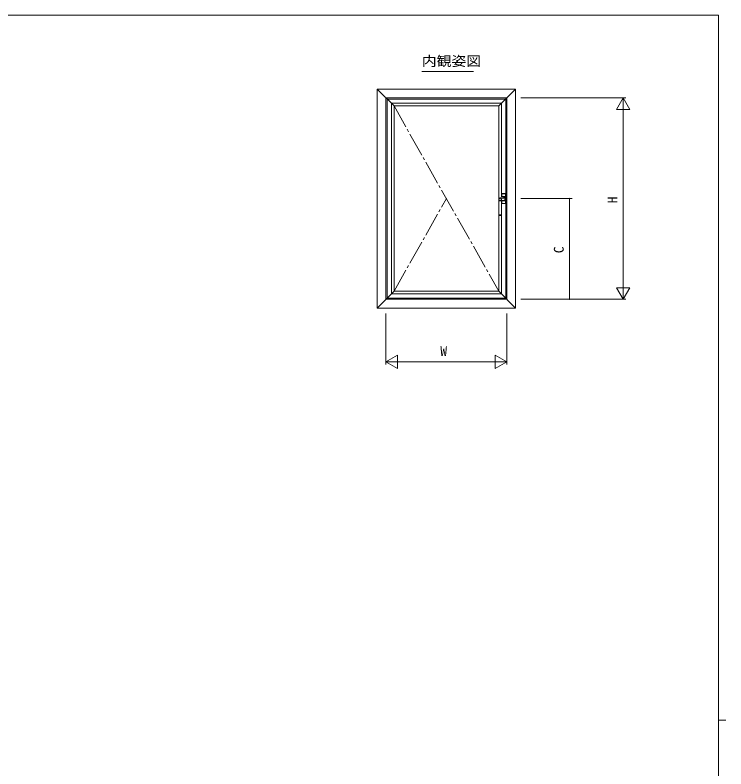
# Model space of a CAD drawing. Units: millimetres on the paper. Extents: x -420 to 373, y -297 to 267.
# Drawn here: x 90.6 to 355.1, y -16.3 to 264.4 of the extents above; entities that cross this region are included whole.
import ezdxf
from ezdxf.enums import TextEntityAlignment as Align

# ---------------------------------------------------------------- set-up
doc = ezdxf.new("R2010")
doc.units = ezdxf.units.MM
doc.linetypes.add('CHAIN2', pattern=[12, 9, -1, 1, -1])
for name, color, linetype, lineweight in [('0-1_YKK_ZWAK', 7, 'Continuous', 9), ('0-3_YKK_12', 2, 'Continuous', 9), ('0-4_YKK_D', 6, 'Continuous', 9), ('0-5_YKK_A1', 4, 'Continuous', 9)]:
    doc.layers.add(name, color=color, linetype=linetype, lineweight=lineweight)
doc.layers.add('0-2_USER1', color=3, linetype='Continuous')
doc.styles.add('ＭＳ ゴシック', font='')
doc.styles.get('ＭＳ ゴシック').set_extended_font_data('MS Gothic')

msp = doc.modelspace()

# ---------------------------------------------------------------- linework, layer by layer
at = {"layer": '0-1_YKK_ZWAK'}
for p, q in [((352.3, 264.4), (-417.7, 264.4)), ((352.3, 264.4), (352.3, -260.6)), ((352.3, 1.9), (355.1, 1.9))]:
    msp.add_line(p, q, dxfattribs=at)
at = {"layer": '0-3_YKK_12'}
msp.add_line((241.968, 243.341), (261.168, 243.341), dxfattribs=at)
at = {"layer": '0-4_YKK_D'}
for p, q in [((278.844, 233.562), (317.844, 233.562)), ((316.844, 233.562), (314.344, 229.232)), ((316.844, 233.562), (319.344, 229.232)), ((316.844, 233.562), (316.844, 224.902)), ((314.344, 229.232), (319.344, 229.232)), ((316.844, 163.562), (316.844, 228.562)), ((278.844, 196.062), (297.844, 196.062)), ((296.844, 158.562), (296.844, 196.062)), ((316.844, 158.562), (316.844, 167.222)), ((316.844, 158.562), (314.344, 162.892)), ((319.344, 162.892), (314.344, 162.892)), ((316.844, 158.562), (319.344, 162.892)), ((278.844, 158.562), (297.844, 158.562)), ((278.844, 158.562), (317.844, 158.562)), ((228.594, 153.312), (228.594, 134.312)), ((273.594, 153.312), (273.594, 134.312)), ((228.594, 135.312), (232.924, 137.812)), ((232.924, 132.812), (232.924, 137.812)), ((273.594, 135.312), (269.264, 137.812)), ((269.264, 137.812), (269.264, 132.812)), ((228.594, 135.312), (232.924, 132.812)), ((228.594, 135.312), (237.254, 135.312)), ((233.594, 135.312), (268.594, 135.312)), ((273.594, 135.312), (264.934, 135.312)), ((273.594, 135.312), (269.264, 132.812))]:
    msp.add_line(p, q, dxfattribs=at)
for centre, start, end in [((296.844, 196.062), 90, 270), ((296.844, 196.062), 270, 90), ((296.844, 158.562), 90, 270), ((296.844, 158.562), 270, 90)]:
    msp.add_arc(centre, 0.106, start, end, dxfattribs=at)
at = {"layer": '0-5_YKK_A1'}
for p, q in [((225.344, 236.812), (231.594, 230.562)), ((270.594, 230.562), (276.844, 236.812)), ((271.084, 196.32), (271.699, 196.55)), ((271.684, 197.162), (271.684, 197.837)), ((271.684, 197.162), (271.698, 197.162)), ((271.684, 197.012), (271.684, 197.112)), ((271.684, 197.112), (271.698, 197.112)), ((271.684, 197.012), (271.698, 197.012)), ((271.684, 196.837), (271.684, 196.962)), ((271.684, 196.962), (271.698, 196.962)), ((271.684, 196.837), (271.702, 196.837)), ((271.696, 196.806), (271.684, 196.812)), ((271.684, 196.545), (271.684, 196.812)), ((271.704, 196.887), (271.704, 197.837)), ((271.709, 196.837), (271.709, 196.812)), ((271.727, 196.812), (271.709, 196.812)), ((271.727, 196.812), (271.777, 196.812)), ((271.759, 197.912), (273.009, 197.912)), ((271.759, 197.896), (273.009, 197.896)), ((271.771, 196.812), (271.771, 196.811)), ((271.771, 196.811), (271.796, 196.811)), ((271.771, 196.805), (272.998, 196.805)), ((272.992, 196.812), (271.777, 196.812)), ((271.796, 196.811), (271.796, 196.812)), ((271.796, 196.811), (271.8, 196.809)), ((271.864, 196.637), (272.384, 196.637)), ((272.893, 196.808), (271.875, 196.808)), ((272.972, 196.811), (272.968, 196.809)), ((272.972, 196.812), (272.972, 196.811)), ((272.972, 196.811), (272.997, 196.811)), ((272.992, 196.837), (273.067, 196.837)), ((272.992, 196.812), (273.042, 196.812)), ((272.997, 196.811), (272.999, 196.812)), ((272.997, 196.811), (272.997, 196.812)), ((273.064, 196.887), (273.064, 197.837)), ((273.067, 196.837), (273.084, 196.837)), ((273.084, 197.162), (273.071, 197.162)), ((273.084, 197.112), (273.071, 197.112)), ((273.084, 197.012), (273.071, 197.012)), ((273.084, 196.962), (273.071, 196.962)), ((273.084, 197.162), (273.084, 197.837)), ((273.084, 197.012), (273.084, 197.112)), ((273.084, 196.837), (273.084, 196.962)), ((273.084, 195.312), (273.084, 196.812)), ((270.552, 196.043), (270.552, 195.312)), ((270.552, 195.312), (271.529, 195.312)), ((270.552, 191.103), (270.552, 195.287)), ((270.555, 195.287), (270.552, 195.287)), ((270.552, 195.287), (270.552, 195.287)), ((270.566, 195.29), (270.555, 195.287)), ((270.594, 195.29), (270.594, 195.312)), ((270.616, 195.312), (270.616, 195.905)), ((270.616, 190.141), (270.616, 195.291)), ((271.502, 195.291), (270.666, 195.291)), ((271.604, 196.062), (271.552, 196.009)), ((271.552, 195.317), (271.552, 196.009)), ((271.552, 190.141), (271.552, 195.291)), ((271.591, 195.316), (271.577, 195.32)), ((271.591, 195.315), (272.584, 195.487)), ((271.591, 195.316), (271.591, 195.29)), ((271.591, 195.316), (271.591, 195.316)), ((271.594, 195.29), (271.594, 195.316)), ((271.602, 195.325), (271.604, 195.325)), ((272.384, 196.246), (271.604, 196.062)), ((271.604, 196.062), (271.604, 195.325)), ((271.604, 195.325), (272.581, 195.503)), ((271.616, 195.287), (271.616, 191.103)), ((271.616, 195.287), (271.616, 195.287)), ((271.684, 195.312), (271.684, 195.331)), ((271.696, 195.318), (271.684, 195.312)), ((271.684, 195.287), (271.702, 195.287)), ((271.684, 195.287), (271.684, 195.162)), ((271.684, 195.162), (271.698, 195.162)), ((271.684, 195.112), (271.698, 195.112)), ((271.684, 195.112), (271.684, 195.012)), ((271.684, 195.012), (271.698, 195.012)), ((271.684, 194.962), (271.698, 194.962)), ((271.684, 194.962), (271.684, 194.287)), ((271.704, 195.237), (271.704, 194.287)), ((271.709, 195.287), (271.709, 195.312)), ((271.727, 195.312), (271.709, 195.312)), ((271.727, 195.312), (271.777, 195.312)), ((271.759, 194.229), (273.009, 194.229)), ((271.759, 194.212), (273.009, 194.212)), ((271.771, 195.319), (272.998, 195.319)), ((271.771, 195.313), (271.796, 195.313)), ((271.771, 195.312), (271.771, 195.313)), ((272.992, 195.312), (271.777, 195.312)), ((271.796, 195.313), (271.8, 195.315)), ((271.796, 195.313), (271.796, 195.312)), ((272.893, 195.316), (271.875, 195.316)), ((272.944, 195.696), (272.944, 196.322)), ((272.959, 196.42), (272.959, 195.691)), ((272.972, 195.313), (272.968, 195.315)), ((272.972, 195.313), (272.997, 195.313)), ((272.972, 195.312), (272.972, 195.313)), ((272.992, 195.312), (273.042, 195.312)), ((272.992, 195.287), (273.067, 195.287)), ((272.997, 195.313), (272.999, 195.312)), ((272.997, 195.313), (272.997, 195.312)), ((273.064, 195.237), (273.064, 194.287)), ((273.067, 195.287), (273.084, 195.287)), ((273.084, 195.162), (273.071, 195.162)), ((273.084, 195.112), (273.071, 195.112)), ((273.084, 195.012), (273.071, 195.012)), ((273.084, 194.962), (273.071, 194.962)), ((273.084, 195.287), (273.084, 195.162)), ((273.084, 195.112), (273.084, 195.012)), ((273.084, 194.962), (273.084, 194.287)), ((270.552, 191.103), (270.552, 191.103)), ((270.552, 190.08), (270.552, 191.051)), ((270.552, 191.051), (270.552, 191.051)), ((271.616, 191.103), (271.616, 191.103)), ((271.616, 191.051), (271.616, 190.08)), ((271.616, 191.051), (271.616, 191.051)), ((271.612, 190.051), (271.611, 190.049)), ((225.344, 155.312), (231.594, 161.562)), ((270.594, 161.562), (276.844, 155.312))]:
    msp.add_line(p, q, dxfattribs=at)
at = {"layer": '0-5_YKK_A1', "linetype": 'CHAIN2'}
for p, q in [((231.594, 230.562), (270.594, 161.562)), ((231.594, 161.562), (251.094, 196.062))]:
    msp.add_line(p, q, dxfattribs=at)
at = {"layer": '0-5_YKK_A1'}
for points in [[(225.344, 155.312), (276.844, 155.312), (276.844, 236.812), (225.344, 236.812)], [(228.594, 233.562), (228.594, 158.562), (273.594, 158.562), (273.594, 233.562)], [(229.044, 159.012), (273.144, 159.012), (273.144, 233.112), (229.044, 233.112)]]:
    msp.add_lwpolyline(points, close=True, dxfattribs=at)
for points in [[(276.844, 158.562), (276.844, 236.812), (228.594, 236.812)], [(271.594, 196.511), (271.594, 231.562), (230.594, 231.562), (230.594, 160.562)], [(270.594, 196.109), (270.594, 230.562), (231.594, 230.562), (231.594, 161.562)], [(271.771, 196.811), (271.769, 196.812), (271.684, 196.812)], [(271.771, 196.805), (271.756, 196.805), (271.742, 196.805), (271.73, 196.805), (271.718, 196.805), (271.709, 196.806), (271.702, 196.806), (271.697, 196.806), (271.696, 196.806)], [(271.791, 196.605), (271.753, 196.576), (271.699, 196.55)], [(271.702, 196.837), (271.777, 196.837), (272.992, 196.837)], [(271.8, 196.809), (271.802, 196.809), (271.806, 196.809), (271.814, 196.808), (271.823, 196.808), (271.834, 196.808), (271.847, 196.808), (271.861, 196.808), (271.875, 196.808)], [(272.893, 196.808), (272.908, 196.808), (272.921, 196.808), (272.934, 196.808), (272.945, 196.808), (272.955, 196.808), (272.962, 196.809), (272.966, 196.809), (272.968, 196.809)], [(273.073, 196.806), (273.071, 196.806), (273.066, 196.806), (273.059, 196.806), (273.05, 196.805), (273.039, 196.805), (273.026, 196.805), (273.012, 196.805), (272.998, 196.805)], [(273.073, 196.806), (273.084, 196.812), (272.999, 196.812)], [(273.059, 196.837), (273.059, 196.812), (273.042, 196.812)], [(270.552, 196.043), (270.559, 195.977), (270.566, 195.91)], [(270.566, 195.91), (270.571, 195.902), (270.585, 195.9), (270.605, 195.903), (270.63, 195.91), (270.66, 195.921), (270.666, 195.923)], [(270.666, 195.291), (270.647, 195.291), (270.628, 195.291), (270.611, 195.291), (270.596, 195.29), (270.584, 195.29), (270.575, 195.29), (270.569, 195.29), (270.566, 195.29)], [(270.666, 195.923), (270.871, 195.988), (271.084, 196.009), (271.552, 196.009)], [(271.602, 195.29), (271.6, 195.29), (271.594, 195.29), (271.584, 195.29), (271.572, 195.29), (271.557, 195.291), (271.54, 195.291), (271.521, 195.291), (271.502, 195.291)], [(271.527, 195.312), (271.58, 195.322), (271.602, 195.325)], [(271.529, 195.312), (271.563, 195.318), (271.577, 195.32)], [(271.616, 195.287), (271.613, 195.287), (271.602, 195.29)], [(271.771, 195.313), (271.769, 195.312), (271.684, 195.312)], [(271.771, 195.319), (271.756, 195.319), (271.742, 195.319), (271.73, 195.319), (271.718, 195.319), (271.709, 195.319), (271.702, 195.318), (271.697, 195.318), (271.696, 195.318)], [(271.702, 195.287), (271.777, 195.287), (272.992, 195.287)], [(271.8, 195.315), (271.802, 195.315), (271.806, 195.316), (271.814, 195.316), (271.823, 195.316), (271.834, 195.316), (271.847, 195.316), (271.861, 195.316), (271.875, 195.316)], [(272.384, 196.246), (272.541, 196.272), (272.694, 196.273)], [(272.694, 195.53), (272.638, 195.515), (272.581, 195.503)], [(272.944, 196.322), (272.935, 196.298), (272.914, 196.281), (272.881, 196.271), (272.836, 196.267), (272.781, 196.268), (272.716, 196.272), (272.694, 196.273)], [(272.694, 195.53), (272.768, 195.554), (272.832, 195.58), (272.883, 195.603), (272.888, 195.606)], [(272.893, 195.316), (272.908, 195.316), (272.921, 195.316), (272.934, 195.316), (272.945, 195.316), (272.955, 195.316), (272.962, 195.316), (272.966, 195.315), (272.968, 195.315)], [(272.944, 196.322), (272.95, 196.383), (272.957, 196.443)], [(273.073, 195.318), (273.071, 195.318), (273.066, 195.318), (273.059, 195.319), (273.05, 195.319), (273.039, 195.319), (273.026, 195.319), (273.012, 195.319), (272.998, 195.319)], [(273.073, 195.318), (273.084, 195.312), (272.999, 195.312)], [(273.059, 195.287), (273.059, 195.312), (273.042, 195.312)], [(270.552, 191.051), (270.552, 191.054), (270.552, 191.103)], [(271.616, 191.103), (271.616, 191.092), (271.616, 191.051)], [(230.594, 160.562), (271.594, 160.562), (271.594, 190.013)], [(231.594, 161.562), (270.594, 161.562), (270.594, 189.987)], [(271.084, 189.812), (271.065, 189.812), (271.014, 189.815), (270.965, 189.821), (270.919, 189.829), (270.874, 189.84), (270.83, 189.853), (270.788, 189.868), (270.748, 189.885), (270.716, 189.901), (270.685, 189.918), (270.653, 189.938), (270.625, 189.959), (270.598, 189.983), (270.581, 190.003), (270.57, 190.02), (270.561, 190.039), (270.552, 190.08)], [(271.084, 189.812), (271.103, 189.812), (271.154, 189.815), (271.204, 189.821), (271.249, 189.829), (271.294, 189.84), (271.338, 189.853), (271.38, 189.868), (271.42, 189.885), (271.453, 189.901), (271.483, 189.918), (271.515, 189.938), (271.543, 189.959), (271.57, 189.983), (271.587, 190.003), (271.599, 190.02), (271.608, 190.039), (271.616, 190.08)]]:
    msp.add_lwpolyline(points, dxfattribs=at)
for centre, radius, start, end in [((271.684, 197.137), 0.025, 90, 270), ((271.684, 196.987), 0.025, 90, 270), ((271.759, 197.837), 0.0749, 89.9857, 180.01428), ((271.352, 197.137), 0.346, 355.8605, 4.13948), ((271.352, 196.987), 0.346, 355.8605, 4.13948), ((271.864, 196.537), 0.1, 90, 137.13098), ((272.384, 195.512), 1.125, 62.39232, 90), ((272.859, 196.42), 0.1, 0, 62.39232), ((273.009, 197.837), 0.0749, 359.9857, 90.01428), ((273.416, 197.137), 0.346, 175.8605, 184.13948), ((273.416, 196.987), 0.346, 175.8605, 184.13948), ((273.084, 197.137), 0.025, 270, 90), ((273.084, 196.987), 0.025, 270, 90), ((270.682, 196.007), 0.135, 116.4919, 164.48589), ((271.118, 195.439), 0.849, 107.88213, 125.69209), ((269.114, 202.025), 6.035, 286.7812, 289.04893), ((271.684, 195.137), 0.025, 90, 270), ((271.684, 194.987), 0.025, 90, 270), ((271.759, 194.287), 0.0749, 179.9857, 270.01428), ((271.352, 195.137), 0.346, 355.8605, 4.13948), ((271.352, 194.987), 0.346, 355.8605, 4.13948), ((272.369, 196.591), 1.125, 281.00354, 301.61459), ((272.844, 195.696), 0.1, 296.31184, 0), ((272.859, 195.691), 0.1, 298.51752, 0), ((273.009, 194.287), 0.0749, 269.9857, 0.01428), ((273.416, 195.137), 0.346, 175.8605, 184.13948), ((273.416, 194.987), 0.346, 175.8605, 184.13948), ((273.084, 195.137), 0.025, 270, 90), ((273.084, 194.987), 0.025, 270, 90), ((270.716, 190.141), 0.1, 180, 248.95508), ((271.084, 191.098), 1.125, 248.81363, 291.04491), ((271.452, 190.141), 0.1, 291.04491, 0)]:
    msp.add_arc(centre, radius, start, end, dxfattribs=at)

# ---------------------------------------------------------------- texts
at = {"layer": '0-2_USER1', "style": 'ＭＳ ゴシック', "width": 1.1}
msp.add_text('内観姿図', height=3.666, dxfattribs=at).set_placement((241.968, 244.341), align=Align.BOTTOM_LEFT)
at = {"layer": '0-4_YKK_D', "color": 3, "style": 'ＭＳ ゴシック'}
for s, p in [('H', (315.844, 194.337)), ('C', (295.844, 175.718))]:
    msp.add_text(s, height=3.666, rotation=90, dxfattribs=at).set_placement(p, align=Align.BOTTOM_LEFT)
msp.add_text('W', height=3.666, dxfattribs=at).set_placement((248.825, 136.312), align=Align.BOTTOM_LEFT)

doc.saveas('drawing.dxf')
